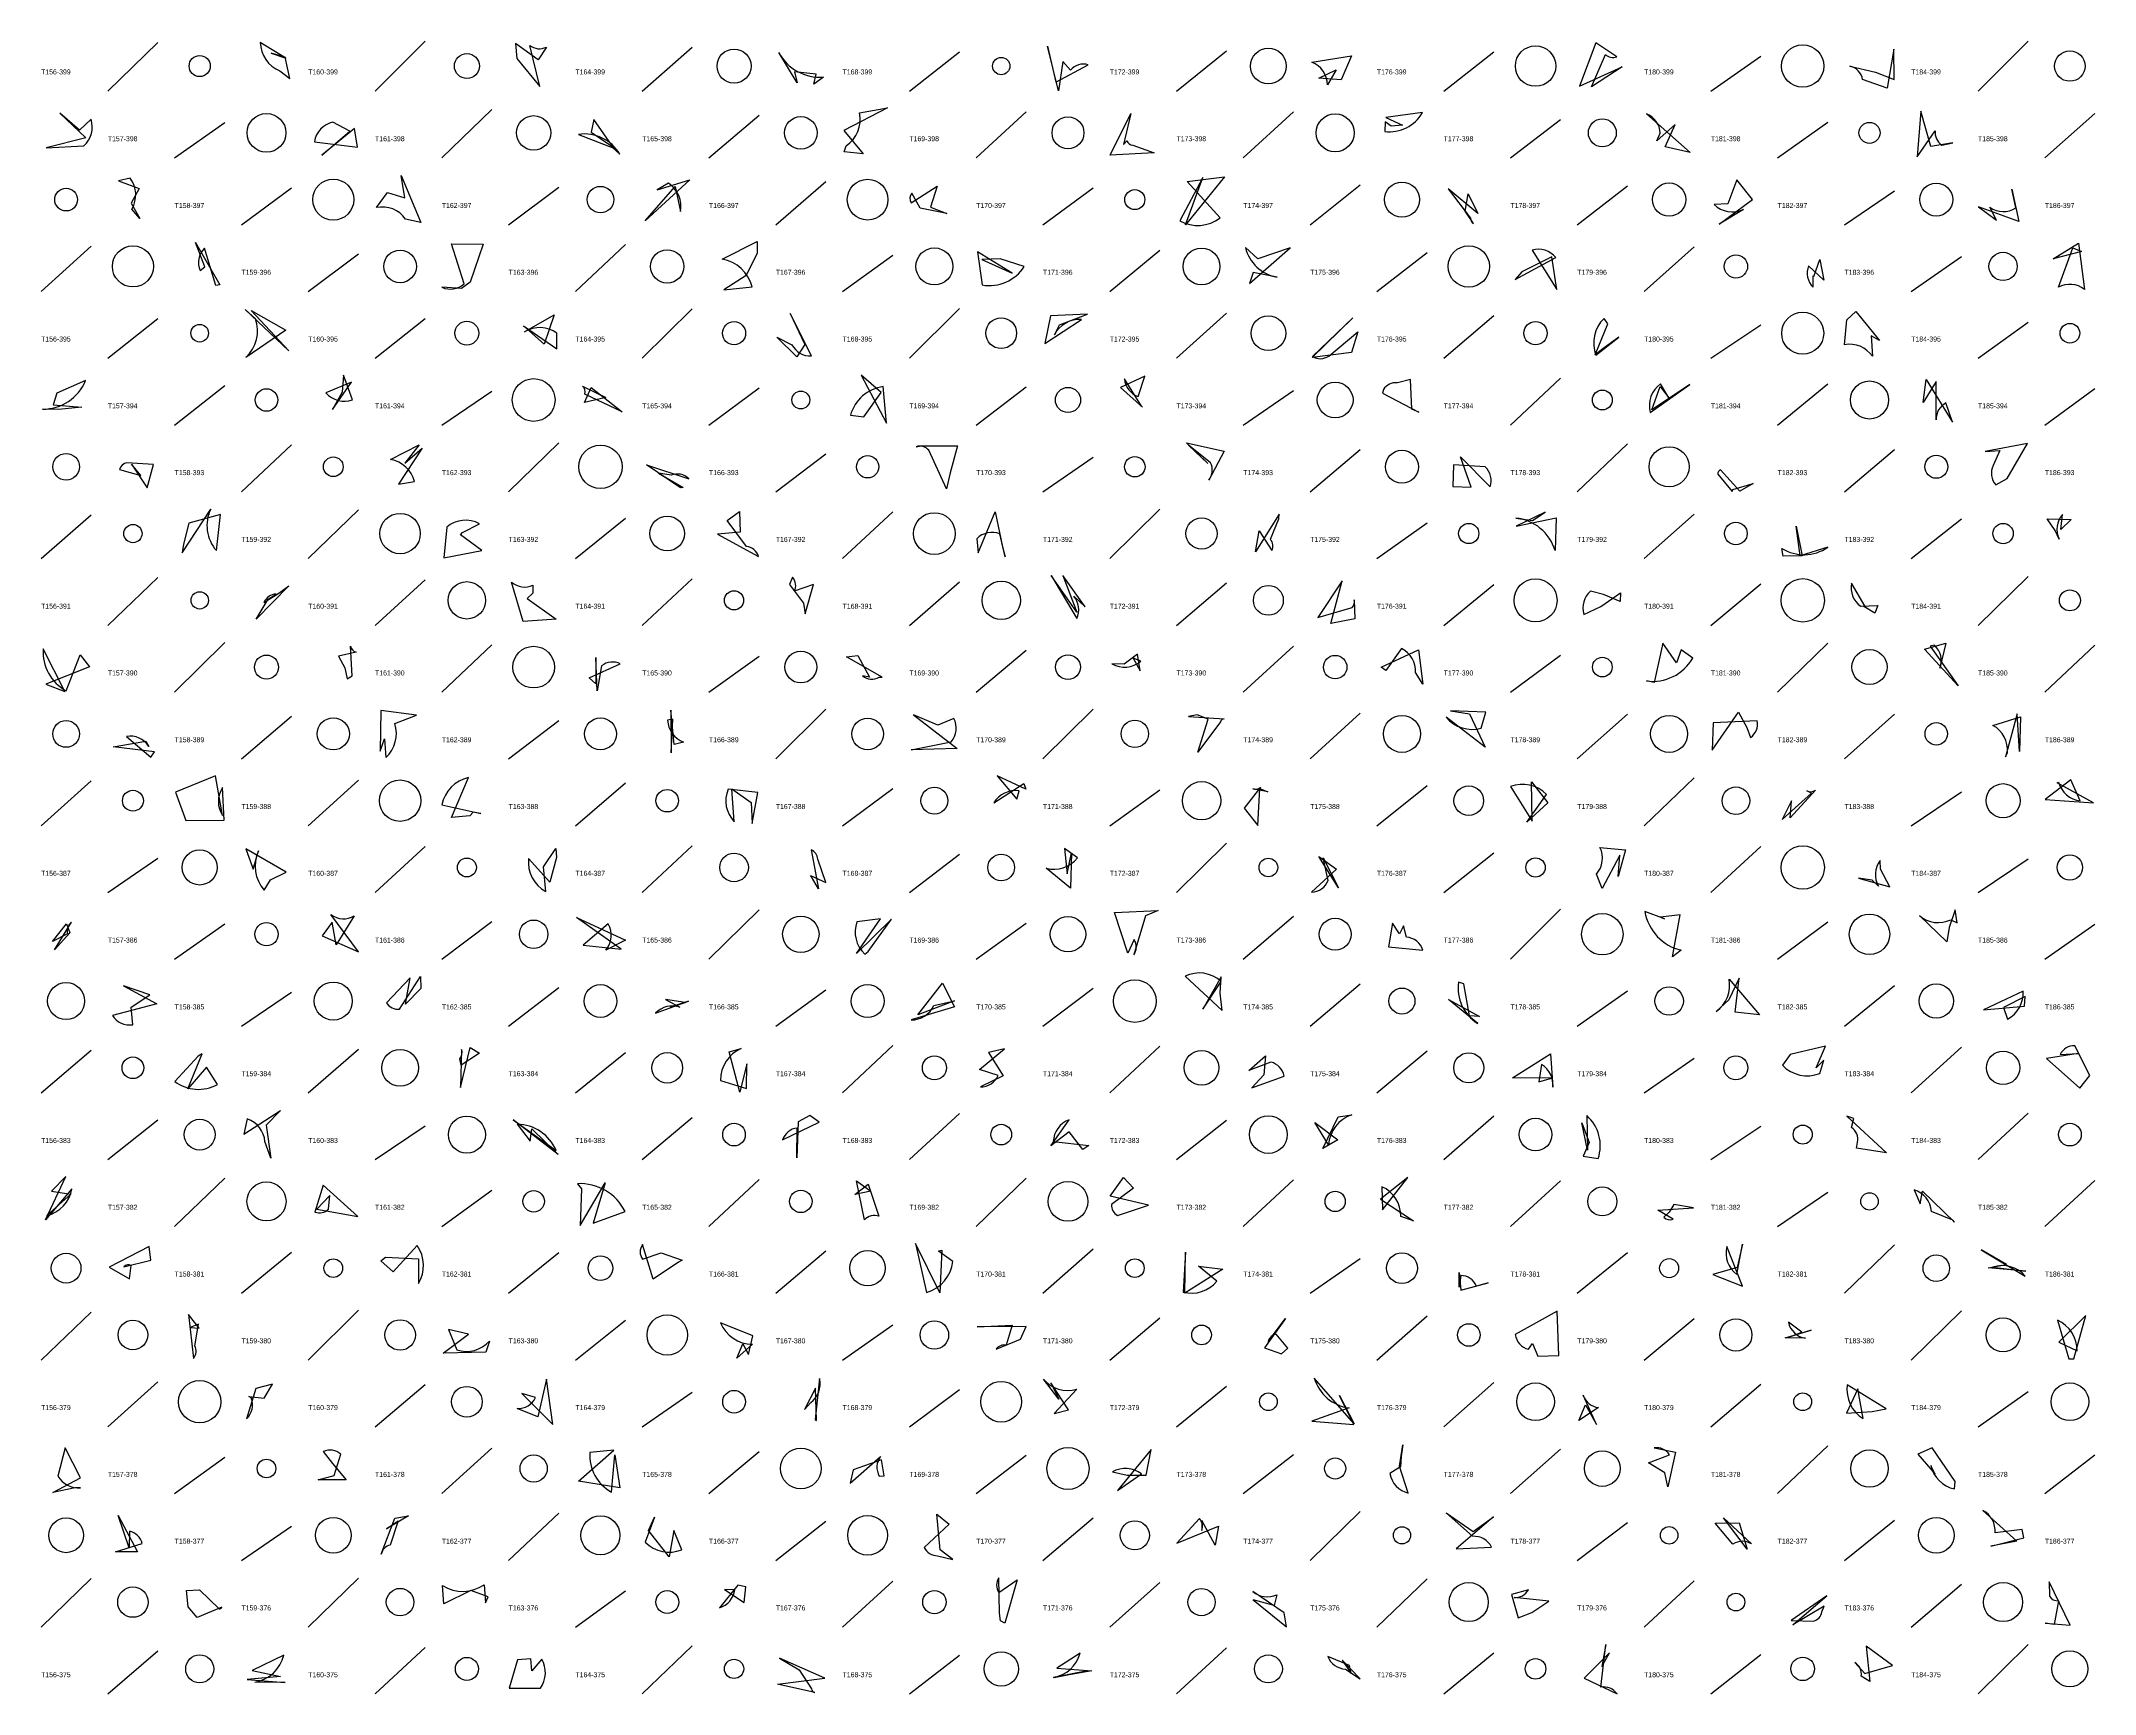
# Model space of a CAD drawing. Header units: millimetres. Extents: x -1 to 9990, y 0 to 15990.
# Drawn here: x 6240 to 7470, y 15000 to 15990 of the extents above; entities that cross this region are included whole.
import ezdxf

# ---------------------------------------------------------------- set-up
doc = ezdxf.new("R2010")
doc.units = ezdxf.units.MM
doc.layers.add('TEXT', color=3, linetype='Continuous')
doc.layers.add('WALL', color=1, linetype='Continuous')

msp = doc.modelspace()

# ---------------------------------------------------------------- linework, layer by layer
for points in [[(6377.8, 15982.8), (6386.6, 15979.7), (6371.3, 15989.2, 0.3), (6383, 15972.2), (6388.9, 15967.5), (6386.1, 15980.4)], [(6524.9, 15979.6), (6538.6, 15962.7), (6532.7, 15987.4, 0.3), (6542.6, 15986.4), (6537.6, 15978.8), (6524.2, 15988.6)], [(6691.2, 15971.5), (6692.8, 15965), (6681.8, 15983.2, 0.3), (6708.5, 15968.4), (6702.8, 15964.1), (6704.2, 15970.1)], [(6842.8, 15987), (6847.7, 15965.3), (6867.1, 15975.8, 0.3), (6856.4, 15972.5), (6851.9, 15977.7), (6849.3, 15960.1)], [(7005.2, 15967.8), (7015.5, 15972.7), (7010.4, 15963.7, 0.3), (7001, 15977.4), (7024.7, 15981.1), (7018.6, 15966.7)], [(7186.8, 15974.5), (7168.5, 15962.5), (7176.8, 15982, 0.3), (7183.6, 15980.6), (7171.1, 15988.9), (7161.4, 15963)], [(7349.6, 15985.1), (7345.6, 15961.7), (7330.9, 15967, 0.3), (7323.2, 15975), (7338.6, 15971.4), (7349.7, 15966.9)], [(6266.8, 15932.1), (6243, 15926), (6265.6, 15927.2, 0.3), (6269.9, 15943.2), (6263.1, 15936.7), (6251.3, 15946.8)], [(6408.1, 15921.6), (6424.9, 15936), (6414.7, 15941.5, 0.3), (6403.7, 15929.7), (6429.5, 15926.5), (6427.8, 15937.6)], [(6569.4, 15935.5), (6580, 15928.3), (6586.6, 15922.3, 0.3), (6561.9, 15934.1), (6583, 15925.8), (6571.1, 15943.1)], [(6732.4, 15922.4), (6721, 15923.7), (6722.2, 15927.2, 0.3), (6730.2, 15946.9), (6746.9, 15949.9), (6720.7, 15936.4)], [(6892.7, 15946.6), (6888.2, 15928), (6890.3, 15930.2, 0.3), (6893.8, 15927.6), (6906.7, 15923), (6880.2, 15921.6)], [(7048.6, 15939.1), (7044.9, 15941.7), (7044.7, 15935.8, 0.3), (7067.3, 15947.1), (7045.4, 15944.1), (7055.4, 15939.7)], [(7218.6, 15940.1), (7207.6, 15930.2), (7209.7, 15934.8, 0.3), (7201.4, 15946.4), (7227.6, 15923.2), (7212.7, 15926.6)], [(7365.7, 15948), (7363.6, 15920.6), (7374.4, 15936.3, 0.3), (7378.3, 15927.7), (7385, 15929), (7371.7, 15926.8)], [(6294, 15892.8), (6299.2, 15883.7), (6294.4, 15889.3, 0.3), (6293.4, 15907.8), (6286.4, 15906.3), (6298.8, 15901.7)], [(6455.6, 15909.5), (6467.4, 15881.3), (6458.3, 15883.4, 0.3), (6440.8, 15890.2), (6447.4, 15899.2), (6457.8, 15896.1)], [(6601.7, 15882.3), (6619.8, 15902.9), (6622.9, 15887.8, 0.3), (6615.8, 15904.9), (6609, 15900.8), (6628.6, 15906.9)], [(6925.4, 15880), (6935.8, 15908.3), (6922, 15882.3, 0.3), (6946.1, 15884.1), (6926.4, 15905.9), (6948.8, 15908.7)], [(7255.6, 15906.8), (7250.2, 15892.4), (7241.9, 15892.1, 0.3), (7259.5, 15889), (7245, 15880.3), (7264.9, 15895)], [(6782.4, 15886.6), (6766.4, 15889.8), (6761.4, 15898.9, 0.3), (6761.1, 15893), (6776.6, 15903), (6772.7, 15890.5)], [(7100.4, 15886.6), (7082.7, 15901.4), (7096.1, 15884, 0.3), (7097.8, 15880.8), (7092.8, 15888), (7094.7, 15898.4)], [(7400.2, 15890.6), (7411.1, 15882.8), (7407.1, 15890.4, 0.3), (7422.6, 15890), (7420.3, 15901.3), (7424.4, 15881.9)], [(6347, 15843.9), (6344.7, 15843.5), (6337.8, 15865.9, 0.3), (6335.2, 15852.5), (6338.1, 15854.7), (6332.4, 15869.4)], [(6496.9, 15845.6), (6491.8, 15841.7), (6480.1, 15842.5, 0.3), (6493.3, 15844.5), (6485.8, 15868.5), (6504.8, 15868.4)], [(6662.3, 15849.5), (6648.8, 15841), (6665.8, 15842.7, 0.3), (6647.9, 15859.3), (6668.8, 15870), (6668.9, 15862.9)], [(7445, 15859.5), (7460.1, 15869), (7463.8, 15841.2, 0.3), (7448.1, 15842.5), (7456.8, 15866.1), (7461.9, 15863.9)], [(6821.6, 15851), (6800.9, 15863.7), (6803.6, 15843.9, 0.3), (6828.8, 15854.9), (6814.3, 15859.6), (6803.3, 15859.1)], [(6988.1, 15866.2), (6968.7, 15859.5), (6961.3, 15866.3, 0.3), (6980.2, 15848.6), (6965.9, 15851.4), (6963.6, 15844.7)], [(7126.8, 15851.8), (7122.8, 15847.2), (7147.2, 15860.3, 0.3), (7132.9, 15864.8), (7147.7, 15841.1), (7144.7, 15860.8)], [(7305.2, 15859.2), (7307.7, 15846.7), (7298.5, 15855.4, 0.3), (7301.2, 15842.5), (7301.3, 15849.4), (7301.6, 15848.9)], [(6365.9, 15828.6), (6386.5, 15816.8), (6362.6, 15800.5, 0.3), (6368.4, 15823.7), (6362.2, 15829.3), (6388.4, 15804.5)], [(6528.9, 15819.4), (6548.9, 15805.6), (6548.9, 15815.1, 0.3), (6529.6, 15815.8), (6547.3, 15826), (6541.3, 15808.4)], [(6692.6, 15800.9), (6680.7, 15812.6), (6689.7, 15808.1, 0.3), (6701.3, 15801.4), (6688.7, 15826.9), (6697.3, 15808.3)], [(6844.6, 15825.5), (6841.1, 15808.8), (6863.1, 15823.3, 0.3), (6846.9, 15814), (6849.9, 15820), (6866.6, 15826.4)], [(7001.2, 15800.5), (7025.5, 15824.2), (7001.5, 15801.1, 0.3), (7011.2, 15801.3), (7028.6, 15815.8), (7024.8, 15803.5)], [(7170.8, 15802), (7178.3, 15820.6), (7176, 15823.8, 0.3), (7171.2, 15801.8), (7184.9, 15812.6), (7175.3, 15805.6)], [(7341, 15810.7), (7336, 15813.4), (7336.7, 15801.2, 0.3), (7320.1, 15808.1), (7321.4, 15823.1), (7326.8, 15828)], [(6264.5, 15770.7), (6250.5, 15769.3), (6240.9, 15769.5, 0.3), (6266.7, 15786.6), (6249.5, 15779.1), (6247.2, 15772.1)], [(6414.6, 15769.3), (6426, 15785.6), (6410.6, 15779.2, 0.3), (6426.5, 15775), (6421.1, 15789.8), (6420.3, 15779.6)], [(6569.5, 15782.4), (6588.1, 15768), (6565.7, 15778.5, 0.3), (6564.3, 15783.2), (6578.3, 15776.4), (6565.5, 15773.4)], [(6731.1, 15789.9), (6746.4, 15761.2), (6744.4, 15783, 0.3), (6724.7, 15765.9), (6732.7, 15765), (6743.2, 15779.5)], [(6899.6, 15770.7), (6899, 15771.3), (6888.8, 15787.6, 0.3), (6897.1, 15777.1), (6901, 15789.2), (6886.4, 15782.5)], [(7060.9, 15769.6), (7060.1, 15787.2), (7052.3, 15785.2, 0.3), (7043.9, 15781.2), (7043.4, 15779.1), (7065.2, 15767.7)], [(7209.7, 15783.1), (7214.8, 15776.2), (7209.8, 15784.7, 0.3), (7203.6, 15767.6), (7227.4, 15784.2), (7204.6, 15769.2)], [(7368.9, 15787.2), (7384.8, 15761.8), (7380.8, 15773.2, 0.3), (7375, 15763.1), (7374.9, 15786), (7367.2, 15773.4)], [(6468.3, 15746.1), (6454.1, 15724.5), (6463.6, 15726.1, 0.3), (6449.3, 15739.3), (6466.4, 15748.1), (6457.9, 15737.1)], [(6784.5, 15731.4), (6782.2, 15721.7), (6771.6, 15744.9, 0.3), (6764, 15747), (6767, 15747.6), (6788.9, 15747.5)], [(6925.9, 15749.3), (6948.5, 15744.3), (6939.4, 15727, 0.3), (6940.3, 15737.4), (6927.2, 15748), (6938.7, 15736.9)], [(7404.2, 15744.2), (7413.1, 15744.7), (7409, 15735.7, 0.3), (7410.6, 15724.2), (7417.5, 15728), (7429.7, 15749)], [(6303.5, 15722.3), (6307.4, 15736.4), (6291.4, 15737.4, 0.3), (6287, 15733.4), (6299.8, 15729.7), (6294.2, 15736.5)], [(6623, 15722.4), (6602.5, 15736.2), (6627.9, 15727.8, 0.3), (6617.4, 15730), (6609.7, 15731.2), (6624.5, 15722.6)], [(7096.4, 15722.8), (7090, 15741), (7107.8, 15723, 0.3), (7104.8, 15735), (7085.9, 15736.2), (7085.5, 15723.1)], [(7265.4, 15725), (7257.3, 15720.4), (7245.8, 15733.2, 0.3), (7244.1, 15730.5), (7252.8, 15720.2), (7253.2, 15721.3)], [(6325.3, 15688.7), (6324.5, 15683.4), (6341.6, 15709.7, 0.3), (6345, 15684.8), (6347.5, 15706.4), (6328.5, 15701.2)], [(6658.6, 15695.9), (6645.1, 15694.6), (6669.6, 15681.3, 0.3), (6662.5, 15687.3), (6650.8, 15702.8), (6658.3, 15708.2)], [(6815.7, 15687), (6817.3, 15681.1), (6814.2, 15694.8, 0.3), (6800.4, 15691.9), (6801.3, 15683.5), (6811.4, 15708.1)], [(7123.4, 15699.5), (7147.4, 15704.5), (7146.7, 15684.9, 0.3), (7123.2, 15704.3), (7133.2, 15702.8), (7140.7, 15707.8)], [(6491.2, 15694.3), (6492.3, 15695.7), (6502.6, 15700.9, 0.3), (6482.9, 15698.9), (6481.3, 15680.5), (6504, 15684.9)], [(6967.3, 15684), (6969.4, 15696.7), (6977.1, 15684.8, 0.3), (6976.2, 15691.6), (6981.3, 15703.9), (6981.5, 15706.7)], [(7294.6, 15681.6), (7283.2, 15681.5), (7282.5, 15686.1, 0.3), (7310, 15686.8), (7293.4, 15681.6), (7291.1, 15699.4)], [(7455.7, 15703.4), (7449.6, 15697.5), (7450.6, 15706.4, 0.3), (7448.5, 15691.7), (7446.1, 15696.9), (7441.4, 15703.9)], [(6368.9, 15643.7), (6375.9, 15655.8), (6380.8, 15658.7, 0.3), (6373.5, 15653.8), (6382.3, 15659.3), (6388.4, 15663.6)], [(6548.5, 15643.8), (6528.8, 15642.3), (6521.8, 15665.9, 0.3), (6534.6, 15664.1), (6534.5, 15659.2), (6531.2, 15656.1)], [(6697.5, 15646.9), (6702.5, 15664.5), (6691.1, 15660.4, 0.3), (6690.1, 15668.8), (6688.2, 15664.5), (6696.6, 15653.3)], [(6860.2, 15647.9), (6845, 15669.9), (6860.2, 15644.1, 0.3), (6858.4, 15657.6), (6865.3, 15651.1), (6852, 15669.8)], [(7019.2, 15666.6), (7004.6, 15644.7), (7025.2, 15650.7, 0.3), (7026.3, 15655.4), (7026.8, 15643.9), (7012.5, 15641.1)], [(7185.6, 15654.3), (7175.7, 15658.5), (7167.9, 15660.4, 0.3), (7164, 15646.6), (7174.2, 15651.3), (7185.9, 15659.4)], [(7331.6, 15651.4), (7332.5, 15651.4), (7324.3, 15665.3, 0.3), (7329.6, 15651.6), (7339.9, 15651.9), (7338.1, 15647.3)], [(6242.9, 15604.7), (6254.3, 15600.5), (6241.3, 15625.9, 0.3), (6255, 15600.9), (6263.4, 15622.3), (6268.9, 15615.2)], [(6423.4, 15608), (6426.3, 15609.8), (6425.4, 15627.6, 0.3), (6428.6, 15623.9), (6418.1, 15621.6), (6421.9, 15614.6)], [(6729.2, 15622), (6736.2, 15609), (6732, 15609.8, 0.3), (6741.9, 15608.9), (6743.7, 15608.9), (6722.3, 15621.2)], [(6896.6, 15622.8), (6888.6, 15616.8), (6881.2, 15616.9, 0.3), (6898.7, 15618.5), (6894, 15620.4), (6898.2, 15612.7)], [(7065, 15625.4), (7067.6, 15604.7), (7063.1, 15611.7, 0.3), (7054.7, 15626.1), (7045.4, 15612.9), (7042.5, 15614.9)], [(7211.2, 15629.4), (7206.1, 15605.7), (7201.4, 15606.7, 0.3), (7229.2, 15620.3), (7222.2, 15625.4), (7219.5, 15617.6)], [(7368, 15625.8), (7380.8, 15629.4), (7377.2, 15614.3, 0.3), (7373.9, 15628.2), (7371.3, 15627.6), (7388.1, 15603.7)], [(6572.2, 15604.9), (6568.3, 15608.5), (6586.9, 15616.9, 0.3), (6575.7, 15615.8), (6573, 15600.9), (6572.2, 15620.7)], [(6443.1, 15564.6), (6445.6, 15572), (6446.4, 15560.9, 0.3), (6451.8, 15581.2), (6464.8, 15586.3), (6443.5, 15589.1)], [(6617.3, 15563.6), (6618.3, 15583.9), (6615.2, 15583.2, 0.3), (6624.7, 15570.1), (6619.2, 15568.6), (6617.1, 15589.3)], [(6788.7, 15566.3), (6761.1, 15565.5), (6785.1, 15570.2, 0.3), (6786.7, 15584.3), (6777.1, 15580.3), (6762.4, 15586.4)], [(6932.3, 15586.4), (6927.2, 15585.4), (6948.5, 15584.1, 0.3), (6946.3, 15582.2), (6932.8, 15564), (6939, 15583.9)], [(7095.4, 15587), (7104.9, 15567.1), (7081.5, 15585, 0.3), (7102.5, 15578.5), (7105.2, 15588), (7084, 15588.8)], [(7256.5, 15588.1), (7261.5, 15578.9), (7263.7, 15572.8, 0.3), (7267.8, 15582.8), (7241.4, 15581.7), (7240.8, 15565.3)], [(7423.5, 15587), (7416.5, 15561.2), (7417.6, 15563.7, 0.3), (7408.9, 15580.1), (7425.4, 15585.3), (7424.8, 15564.5)], [(6283.1, 15567.2), (6302.7, 15570.7), (6304.5, 15567.5, 0.3), (6291.1, 15573.5), (6305.8, 15561.1), (6307.9, 15564.2)], [(6326.7, 15523.2), (6349.6, 15523.4), (6348.7, 15542.9, 0.3), (6348.7, 15526.1), (6344.4, 15549.8), (6320.5, 15540.1)], [(6496.8, 15526), (6485.8, 15524.9), (6496, 15548.8, 0.3), (6480.1, 15532.5), (6503.4, 15527.3), (6498.7, 15528.2)], [(6812.5, 15549.9), (6824.4, 15536), (6825.7, 15540.9, 0.3), (6810.5, 15533.7), (6828.6, 15545.3), (6829.7, 15541.9)], [(7469.2, 15533.8), (7447.4, 15545.6), (7448.2, 15546, 0.3), (7461.2, 15534.9), (7455.6, 15547.5), (7440.3, 15535.8)], [(6665.9, 15521.3), (6669.2, 15539.9), (6651.5, 15541.9, 0.3), (6655.1, 15522.4), (6653.6, 15542.1), (6665.2, 15533.9)], [(6969.8, 15542.3), (6974.7, 15540.4), (6965.7, 15542.2, 0.3), (6970.2, 15543.1), (6960.6, 15530.6), (6968.6, 15520.1)], [(7142.4, 15533.7), (7129.7, 15522.1), (7141.6, 15538.7, 0.3), (7120, 15543.5), (7132.9, 15522.7), (7132.6, 15546.3)], [(7282.7, 15523.8), (7300.3, 15539.6), (7297.4, 15540.9, 0.3), (7302.6, 15541.3), (7287.4, 15524.8), (7288.2, 15535)], [(6362.7, 15506.1), (6367, 15493.9), (6370.2, 15504.9, 0.3), (6373.6, 15481.5), (6377.4, 15487.7), (6386.8, 15492.2)], [(6548.6, 15500.9), (6544.6, 15486.2), (6531.9, 15500.3, 0.3), (6542.3, 15480.6), (6540.9, 15495.4), (6548.2, 15506.3)], [(6700.7, 15490.2), (6709.9, 15486.1), (6705.1, 15499.9, 0.3), (6701.2, 15505.6), (6705.5, 15482.3), (6701.3, 15489.4)], [(6857, 15503.8), (6856.5, 15482.7), (6841.9, 15494.5, 0.3), (6860.6, 15500.8), (6853, 15506.4), (6854.5, 15491.2)], [(7005.3, 15501.6), (7015.7, 15493.9), (7000.9, 15480.2, 0.3), (7010.8, 15487.2), (7007.8, 15500.7), (7017, 15482.8)], [(7185.4, 15502.3), (7174.9, 15482.5), (7171.5, 15491, 0.3), (7173.6, 15507), (7188.9, 15505.5), (7184.4, 15489.5)], [(7347.2, 15483.5), (7341.5, 15493.9), (7341.4, 15499.1, 0.3), (7340.3, 15483.9), (7336.6, 15487.4), (7328.5, 15488.6)], [(6257.2, 15455.8), (6248, 15445.7), (6258.2, 15462.2, 0.3), (6255.8, 15455.3), (6246.9, 15450.7), (6255.2, 15461.3)], [(6408.4, 15454), (6430, 15444.4), (6413.6, 15466.8, 0.3), (6427.6, 15466), (6416.8, 15448.7), (6414.3, 15462.2)], [(6560.7, 15465.1), (6589.9, 15451.5), (6578.3, 15445.5, 0.3), (6579.7, 15461.3), (6564.6, 15448.4), (6587.4, 15446)], [(6728.3, 15443.5), (6742.8, 15464.3), (6728.6, 15462.5, 0.3), (6733.3, 15443.1), (6735.3, 15444.6), (6749.3, 15464.1)], [(6909, 15469.3), (6901.4, 15466), (6894.4, 15442.6, 0.3), (6894.6, 15451.8), (6890.8, 15443.7), (6882.9, 15468)], [(7049.4, 15461.6), (7047, 15447.5), (7067.6, 15445.4, 0.3), (7057.7, 15453.3), (7055.9, 15460), (7053.6, 15455.3)], [(7209.8, 15465.3), (7212.2, 15464.3), (7200.5, 15468.6, 0.3), (7222.3, 15445.4), (7217, 15441.4), (7221.7, 15466.6)], [(7382.7, 15459.1), (7381.4, 15450.5), (7364.9, 15466.2, 0.3), (7383.7, 15463.7), (7387.6, 15461.8), (7386.4, 15469.6)], [(6458.2, 15413.2), (6461, 15428.9), (6446.8, 15414, 0.3), (6454.7, 15410.2), (6467.3, 15429.8), (6467.5, 15422.6)], [(6779.9, 15425.7), (6787, 15411.5), (6761, 15403.7, 0.3), (6774.7, 15412.4), (6787.1, 15415.1), (6765.1, 15406.7)], [(6946.8, 15429.5), (6935.8, 15410.2), (6946.8, 15426.8, 0.3), (6925.1, 15429.9), (6947.4, 15409.3), (6946.2, 15419.8)], [(7095.5, 15406.1), (7092, 15425.3), (7088.9, 15426.3, 0.3), (7100.4, 15401.6), (7082.8, 15416), (7101.5, 15405.8)], [(7257, 15428.8), (7250.8, 15415.8), (7243.1, 15408.8, 0.3), (7250.9, 15428.2), (7269.2, 15406.8), (7254.6, 15408.3)], [(6289.4, 15424.2), (6309.3, 15413.3), (6282.7, 15406.4, 0.3), (6294.9, 15400.8), (6293.9, 15411.4), (6305.2, 15418.7)], [(6625.7, 15414.1), (6613.9, 15415.9), (6622.5, 15411.3, 0.3), (6608, 15407.7), (6627.7, 15414.9), (6616.9, 15411.4)], [(7428.3, 15417.7), (7415.3, 15411.2), (7417.7, 15404.2, 0.3), (7427, 15421), (7403.2, 15409.8), (7427.8, 15412)], [(7308.6, 15388), (7287.5, 15383), (7282.8, 15376.5, 0.3), (7305.2, 15371.6), (7307.7, 15379.5), (7303, 15375)], [(7460.9, 15362.8), (7467, 15370.5), (7457.9, 15388.2, 0.3), (7449.2, 15383), (7460, 15383.6), (7441, 15380.5)], [(6336.4, 15383.4), (6334.1, 15381.9), (6320.1, 15366.9, 0.3), (6345.6, 15365.1), (6339, 15375.3), (6327.8, 15362.5)], [(6502.5, 15383.7), (6491.6, 15376.6), (6490.7, 15380.3, 0.3), (6491.7, 15386), (6491.1, 15363.2), (6497, 15387.1)], [(6658.5, 15360.5), (6652, 15384.5), (6659.3, 15386.6, 0.3), (6646.9, 15367.5), (6662.5, 15362.7), (6662.6, 15377.4)], [(6807.4, 15384.2), (6816.2, 15370.2), (6802.6, 15363.6, 0.3), (6813.2, 15370.4), (6802, 15374), (6816.9, 15386.3)], [(6972.3, 15370.9), (6965, 15363.1), (6984.4, 15370, 0.3), (6976.5, 15378.4), (6963.3, 15373.4), (6973.2, 15382.1)], [(7121.2, 15369), (7144, 15383.4), (7145.3, 15363.4, 0.3), (7138.6, 15376.9), (7137, 15366.7), (7144.5, 15368.9)], [(6374.9, 15340.6), (6377.6, 15320.8), (6374.1, 15330.8, 0.3), (6363.5, 15344.4), (6361.4, 15335.3), (6383.4, 15349.4)], [(6549.7, 15323), (6522.7, 15343.9), (6548.4, 15325.5, 0.3), (6525.1, 15341.2), (6533, 15331), (6534, 15338.4)], [(6693.4, 15342.6), (6692.6, 15321.1), (6692.8, 15338.9, 0.3), (6684.1, 15331.8), (6705.9, 15342.4), (6700.4, 15346.5)], [(6855.6, 15336.6), (6844.8, 15328.3), (6855.6, 15343.9, 0.3), (6846.2, 15330.8), (6867.5, 15328.5), (6863.9, 15326)], [(7007.6, 15326.6), (7016.8, 15345.7), (7024.9, 15346.9, 0.3), (7011, 15328.8), (7002.8, 15342.3), (7016.6, 15331.8)], [(7167.1, 15330.3), (7163.5, 15322), (7172.5, 15320.6, 0.3), (7165.7, 15346.4), (7166.2, 15325.7), (7162.8, 15342)], [(7345.1, 15324), (7327.2, 15326.8), (7327.9, 15330.4, 0.3), (7324.2, 15339.3), (7325.6, 15344.7), (7321.5, 15346)], [(6246.2, 15301.1), (6257.9, 15299.3), (6243.5, 15286.5, 0.3), (6258.5, 15302.5), (6242.7, 15283.9), (6254.8, 15309.9)], [(6429.7, 15286), (6408.9, 15304.8), (6404, 15288.6, 0.3), (6412.2, 15290.4), (6412.9, 15298.6), (6405.2, 15290.4)], [(6577.8, 15306.2), (6570.7, 15281.9), (6589.7, 15288.9, 0.3), (6561.3, 15305.6), (6563.7, 15302.5), (6562.8, 15280.6)], [(6727.4, 15299.1), (6735.3, 15305.3), (6741.8, 15286.1, 0.3), (6733.1, 15283.9), (6728.4, 15307.4), (6737, 15301.1)], [(6888.2, 15309.3), (6894.2, 15303), (6881.1, 15293.2, 0.3), (6884.7, 15286.6), (6903.2, 15292.8), (6880.2, 15298.1)], [(7042.2, 15296.4), (7062, 15283.3), (7054.3, 15285.9, 0.3), (7043, 15303.8), (7043.3, 15289.9), (7058.6, 15309.3)], [(7385.9, 15282.5), (7385, 15283.7), (7372.1, 15289, 0.3), (7361.7, 15302), (7365.4, 15293.6), (7366.8, 15301.1)], [(7217.8, 15293.2), (7215, 15288.6), (7211.9, 15285.5, 0.3), (7217.4, 15284.4), (7208.3, 15289.8), (7229.5, 15291.2)], [(6280.7, 15255.7), (6292.9, 15248.7), (6294, 15256.7, 0.3), (6289.6, 15255.8), (6305.8, 15259.8), (6304.8, 15267.9)], [(6446.2, 15261.6), (6466.1, 15260.5), (6466, 15245.8, 0.3), (6465.2, 15268.5), (6450.8, 15252.8), (6443.4, 15259.5)], [(6621.7, 15258.7), (6606.5, 15248.4), (6600.1, 15269.1, 0.3), (6600.1, 15260.4), (6611.3, 15264.2), (6623.9, 15259.8)], [(6778.3, 15240.2), (6763.6, 15269.7), (6770.3, 15240.4, 0.3), (6786.1, 15259.1), (6777.5, 15265.2), (6779.5, 15265.7)], [(6924.9, 15240.1), (6925.3, 15264.5), (6924, 15240.7, 0.3), (6944.1, 15247.2), (6933.2, 15256.3), (6947.8, 15254.4)], [(7241.2, 15251.3), (7259, 15244.3), (7249.6, 15267.9, 0.3), (7255.5, 15251.2), (7258.9, 15269.4), (7255.8, 15255.5)], [(7417, 15257.3), (7401.9, 15266), (7428.3, 15250.3, 0.3), (7408.8, 15255.6), (7428.6, 15253.2), (7406.1, 15255.2)], [(7090.3, 15241.9), (7106.6, 15246.3), (7099.6, 15244.3, 0.3), (7090.2, 15250.6), (7089.2, 15243.7), (7089.2, 15252.4)], [(7148.9, 15202.8), (7148, 15229.2), (7122.8, 15215.3, 0.3), (7130.7, 15206.4), (7133.1, 15209.9), (7136.3, 15202.4)], [(6334.6, 15219.1), (6328.2, 15227.3), (6331.3, 15201, 0.3), (6332.1, 15208.5), (6334.3, 15221.4), (6329.3, 15219.5)], [(6495.9, 15215.5), (6483.9, 15218.3), (6488.9, 15206.1, 0.3), (6508.5, 15211.3), (6506.3, 15204.6), (6480.8, 15204.1)], [(6663.6, 15203.3), (6666.2, 15214.4), (6646.9, 15222.3, 0.3), (6666, 15209.4), (6656.6, 15201.1), (6660.3, 15209.7)], [(6800.6, 15219.9), (6821.5, 15220.9), (6817.9, 15208.9, 0.3), (6811.9, 15206.4), (6826.6, 15212.4), (6830, 15220.1)], [(6982.8, 15203.6), (6986.6, 15207.1), (6979.7, 15215.5, 0.3), (6974.8, 15211), (6985.3, 15224.9), (6972.6, 15207.3)], [(7286.7, 15213.7), (7294.4, 15216.7), (7286.4, 15222.6, 0.3), (7296.6, 15213), (7284.5, 15213.2), (7300, 15217.8)], [(7464.6, 15226.6), (7448.3, 15210.6), (7459.4, 15205.4, 0.3), (7447.5, 15223.8), (7454.4, 15200.8), (7457.4, 15200.7)], [(6378.6, 15185.5), (6368.6, 15182.9), (6363, 15164.7, 0.3), (6365.9, 15177.3), (6364.4, 15178.1), (6373.7, 15177.1)], [(6542.7, 15188.6), (6537.5, 15166), (6525.2, 15170.9, 0.3), (6536.1, 15177.5), (6527.9, 15179.9), (6546.5, 15161.3)], [(6703.8, 15183.1), (6697.1, 15170.3), (6700.9, 15174.5, 0.3), (6706.2, 15188.9), (6703.6, 15164.4), (6704.4, 15163.8)], [(6844.8, 15186.4), (6849.5, 15176.6), (6840.3, 15188.5, 0.3), (6860.2, 15182.5), (6846.7, 15167.9), (6855.3, 15170.2)], [(7017.6, 15178.7), (7026.4, 15161.7), (7002.5, 15189.2, 0.3), (7023.4, 15171.3), (7001, 15163.3), (7026.2, 15161.3)], [(7165, 15173.2), (7171.6, 15161.4), (7163.6, 15178.9, 0.3), (7172.7, 15171.5), (7170.3, 15169.9), (7161, 15163.7)], [(7336.5, 15169.2), (7345, 15170.7), (7321.7, 15185.1, 0.3), (7331.3, 15164.9), (7328, 15182.7), (7321.3, 15168.1)], [(6263.7, 15129.4), (6254.5, 15147.4), (6250.1, 15130.5, 0.3), (6263.7, 15123.5), (6260.4, 15123.4), (6247, 15120.7)], [(6406, 15128.3), (6415.5, 15130.9), (6419.5, 15143.6, 0.3), (6409, 15145.2), (6414.5, 15138), (6422.8, 15128.3)], [(6561.9, 15127.4), (6583, 15146), (6568.7, 15144.6, 0.3), (6581.7, 15120.9), (6583.7, 15143.3), (6586.7, 15123.4)], [(6726.4, 15134.2), (6724.6, 15126.3), (6742.7, 15142.2, 0.3), (6742, 15130.5), (6745, 15130.6), (6743.4, 15140.3)], [(6904.9, 15146.4), (6884.6, 15121.8), (6899.1, 15131.8, 0.3), (6881.6, 15133), (6890.4, 15131), (6901.9, 15131.1)], [(7054.6, 15142.2), (7054.2, 15136.1), (7047.8, 15132, 0.3), (7058.8, 15120.3), (7053.5, 15136.5), (7055.5, 15149.1)], [(7212.4, 15132.4), (7202.6, 15138.5), (7215.3, 15143.3, 0.3), (7206.1, 15147.3), (7218.8, 15144.9), (7214.3, 15124)], [(7363.9, 15143.6), (7374.4, 15131.6), (7371.8, 15136.9, 0.3), (7385.9, 15122.8), (7386.4, 15127.3), (7372.5, 15147.3)], [(6297.7, 15085.1), (6284.5, 15085.2), (6300.5, 15090.1, 0.3), (6292.9, 15097.4), (6292.7, 15087.5), (6286.2, 15106.9)], [(6446.9, 15098.8), (6453.8, 15103.6), (6449.1, 15089.1, 0.3), (6443.7, 15083.7), (6451.9, 15105.3), (6460, 15106.6)], [(6603.7, 15097.8), (6607.3, 15105.9), (6601.8, 15090.8, 0.3), (6623.7, 15086.4), (6619, 15097.8), (6616.2, 15082.1)], [(6776.5, 15107.6), (6783.8, 15101.6), (6768.9, 15087.8, 0.3), (6776.9, 15082.8), (6786, 15080.6), (6778.4, 15086.4)], [(6943.2, 15089.2), (6935.1, 15103.9), (6935.1, 15097.9, 0.3), (6933.7, 15105), (6920.2, 15090.3), (6945.1, 15100.4)], [(7109.8, 15106), (7087.4, 15087), (7108.7, 15087.9, 0.3), (7097.3, 15094.4), (7081.4, 15108.4), (7097.7, 15097.3)], [(7261.8, 15086.7), (7247.5, 15105.4), (7264.3, 15089.8, 0.3), (7253.2, 15089.7), (7242.6, 15102.3), (7257, 15102.5)], [(7427.4, 15093.5), (7426.5, 15098.4), (7410.2, 15096.4, 0.3), (7402.9, 15109.9), (7423.2, 15091.4), (7407.7, 15088.6)], [(6814.5, 15043.7), (6814, 15048.3), (6813.5, 15069.6, 0.3), (6813.6, 15060.8), (6824.6, 15068.4), (6817.2, 15042.4)], [(6327.1, 15062), (6334.8, 15062.4), (6346.6, 15050.9, 0.3), (6348.3, 15052), (6333.5, 15045.7), (6328.1, 15052.2)], [(6497.4, 15061.9), (6481.2, 15053.9), (6480.5, 15064.9, 0.3), (6505.3, 15065.4), (6506.2, 15054.6), (6507.8, 15058.1)], [(6662, 15064.1), (6657.2, 15065.1), (6646.3, 15051.6, 0.3), (6655.4, 15062.4), (6649.3, 15062.5), (6661, 15054.8)], [(6985.8, 15040.2), (6984.5, 15048.5), (6965.7, 15061.4, 0.3), (6980, 15059.4), (6978.5, 15052.9), (6965.9, 15056.3)], [(7132.7, 15048.8), (7142.9, 15055.6), (7122.1, 15057.8, 0.3), (7130.8, 15062.4), (7120.6, 15059.5), (7124.5, 15045.5)], [(7309.5, 15058.8), (7288, 15043.9), (7301.4, 15043.6, 0.3), (7306.5, 15049.1), (7307.9, 15052.5), (7289.1, 15041.4)], [(7455.2, 15041.1), (7442.5, 15067.2), (7442.8, 15058.6, 0.3), (7448.1, 15055.8), (7445.5, 15041.5), (7440.3, 15042.3)], [(6363.5, 15008.6), (6386.2, 15006.9), (6368.1, 15007, 0.3), (6385.4, 15023.2), (6366.4, 15014), (6383.4, 15010.5)], [(6525.3, 15020.4), (6520.4, 15003.5), (6539, 15003.4, 0.3), (6539.8, 15020.9), (6533.9, 15013.8), (6533.3, 15021.1)], [(6682.2, 15021.5), (6694.1, 15014.4), (6701.4, 15003.1, 0.3), (6703.3, 15000.8), (6681.1, 15005.9), (6709.4, 15009.5)], [(6846.7, 15009.9), (6866.7, 15013.8), (6846.3, 15009.9, 0.3), (6862.2, 15024.5), (6848.4, 15015.5), (6869.2, 15013.9)], [(7024.6, 15012.3), (7023.6, 15017.1), (7010.6, 15022.5, 0.3), (7021.1, 15014.9), (7029.9, 15009), (7019.1, 15020.2)], [(7179.3, 15024.6), (7164.1, 15009.5), (7183.8, 15000, 0.3), (7174.2, 15004), (7177.1, 15029.6), (7174.7, 15016.4)], [(7333.1, 15028.6), (7335.2, 15007.5), (7330.1, 15010.7, 0.3), (7326.2, 15018.8), (7332.3, 15012.3), (7348.8, 15017)]]:
    msp.add_lwpolyline(points, format="xyb", close=True)
for centre, radius in [((6335, 15975), 6.33), ((6495, 15975), 7.47), ((6655, 15975), 10.2), ((6815, 15975), 5.18), ((6975, 15975), 10.7), ((7135, 15975), 12.1), ((7295, 15975), 12.7), ((7455, 15975), 9.11), ((6375, 15935), 11.6), ((6535, 15935), 10.3), ((6695, 15935), 9.76), ((6855, 15935), 9.54), ((7015, 15935), 11.4), ((7175, 15935), 8.36), ((7335, 15935), 6.3), ((6415, 15895), 12.3), ((6735, 15895), 12.2), ((7055, 15895), 10.5), ((7215, 15895), 9.98), ((7375, 15895), 9.87), ((6255, 15895), 6.8), ((6575, 15895), 7.95), ((6895, 15895), 5.99), ((6295, 15855), 12.3), ((7095, 15855), 12.4), ((6455, 15855), 9.79), ((6615, 15855), 10), ((6775, 15855), 11.1), ((6935, 15855), 11), ((7255, 15855), 6.98), ((7415, 15855), 8.47), ((6335, 15815), 5.27), ((6495, 15815), 7.16), ((6655, 15815), 6.95), ((6815, 15815), 9.22), ((6975, 15815), 10.4), ((7135, 15815), 7), ((7295, 15815), 12.6), ((7455, 15815), 5.89), ((6375, 15775), 6.73), ((6535, 15775), 12.8), ((6855, 15775), 7.54), ((7015, 15775), 10.7), ((7175, 15775), 5.96), ((7335, 15775), 11.4), ((6695, 15775), 5.34), ((6575, 15735), 13), ((7055, 15735), 9.87), ((7215, 15735), 12), ((6255, 15735), 8), ((6415, 15735), 5.89), ((6735, 15735), 6.68), ((6895, 15735), 6.12), ((7375, 15735), 6.89), ((6455, 15695), 12.1), ((6775, 15695), 12.5), ((6295, 15695), 5.46), ((6615, 15695), 10.4), ((6935, 15695), 9.36), ((7095, 15695), 6.05), ((7255, 15695), 6.77), ((7415, 15695), 6.1), ((6335, 15655), 5.19), ((6495, 15655), 11.2), ((6655, 15655), 5.74), ((6815, 15655), 11.5), ((6975, 15655), 8.95), ((7135, 15655), 12.9), ((7295, 15655), 13), ((7455, 15655), 6.28), ((6375, 15615), 7.22), ((6535, 15615), 12.5), ((6695, 15615), 9.49), ((6855, 15615), 7.4), ((7015, 15615), 7.03), ((7335, 15615), 10.5), ((7175, 15615), 5.88), ((6415, 15575), 9.61), ((6575, 15575), 9.54), ((6735, 15575), 9.47), ((7055, 15575), 11.1), ((7215, 15575), 11.1), ((6255, 15575), 8.02), ((6895, 15575), 8.18), ((7375, 15575), 6.74), ((6455, 15535), 12.4), ((6295, 15535), 6.24), ((6615, 15535), 6.74), ((6775, 15535), 8.05), ((6935, 15535), 11.5), ((7095, 15535), 8.85), ((7255, 15535), 8.25), ((7415, 15535), 10.2), ((6335, 15495), 10.5), ((6495, 15495), 5.67), ((6655, 15495), 8.57), ((6815, 15495), 8), ((6975, 15495), 5.57), ((7135, 15495), 5.79), ((7295, 15495), 13), ((7455, 15495), 7.61), ((6375, 15455), 6.97), ((6535, 15455), 8.52), ((6695, 15455), 10.9), ((6855, 15455), 10.6), ((7015, 15455), 9.55), ((7175, 15455), 12.4), ((7335, 15455), 12.1), ((6255, 15415), 11.1), ((6415, 15415), 11.4), ((6575, 15415), 9.82), ((6735, 15415), 9.92), ((6895, 15415), 12.8), ((7375, 15415), 10.3), ((7055, 15415), 7.8), ((7215, 15415), 8.53), ((6295, 15375), 6.49), ((6455, 15375), 11), ((6615, 15375), 9.17), ((6775, 15375), 7.23), ((6935, 15375), 10.4), ((7095, 15375), 9), ((7255, 15375), 7.17), ((7415, 15375), 10), ((6335, 15335), 9.27), ((6495, 15335), 11.1), ((6655, 15335), 6.76), ((6815, 15335), 6.19), ((6975, 15335), 11.3), ((7135, 15335), 9.77), ((7295, 15335), 5.69), ((7455, 15335), 6.81), ((6375, 15295), 11.7), ((6535, 15295), 6.43), ((6695, 15295), 6.69), ((6855, 15295), 11.9), ((7175, 15295), 8.71), ((7015, 15295), 6.08), ((7335, 15295), 5.22), ((6735, 15255), 10.6), ((6255, 15255), 8.9), ((6415, 15255), 5.58), ((6575, 15255), 7.37), ((6895, 15255), 5.59), ((7055, 15255), 9.22), ((7215, 15255), 5.7), ((7375, 15255), 7.96), ((6295, 15215), 8.87), ((6455, 15215), 9.14), ((6615, 15215), 12.1), ((6775, 15215), 8.53), ((6935, 15215), 5.9), ((7095, 15215), 6.75), ((7255, 15215), 9.61), ((7415, 15215), 10.2), ((6335, 15175), 12.7), ((6495, 15175), 9.22), ((6655, 15175), 6.8), ((6815, 15175), 12.2), ((6975, 15175), 5.29), ((7135, 15175), 11.3), ((7295, 15175), 5.34), ((7455, 15175), 11.3), ((6535, 15135), 8.17), ((6695, 15135), 12.2), ((6855, 15135), 12.6), ((7015, 15135), 6.34), ((7175, 15135), 10.7), ((7335, 15135), 11.2), ((6375, 15135), 5.56), ((6255, 15095), 10.4), ((6415, 15095), 10.7), ((6575, 15095), 11.7), ((6735, 15095), 11.9), ((7375, 15095), 10.7), ((6895, 15095), 8.72), ((7055, 15095), 5.14), ((7215, 15095), 5.25), ((6295, 15055), 9.12), ((6455, 15055), 8.24), ((6615, 15055), 6.85), ((6775, 15055), 6.99), ((6935, 15055), 8.14), ((7095, 15055), 11.7), ((7255, 15055), 5.33), ((7415, 15055), 11.7), ((6335, 15015), 8.4), ((6495, 15015), 6.89), ((6655, 15015), 5.77), ((6815, 15015), 10.3), ((6975, 15015), 8.37), ((7135, 15015), 6.18), ((7295, 15015), 7.05), ((7455, 15015), 10.8)]:
    msp.add_circle(centre, radius)
at = {"layer": 'WALL'}
for p, q in [((6280, 15960), (6310, 15989.2)), ((6440, 15960), (6470, 15990)), ((6600, 15960), (6630, 15986.3)), ((6760, 15960), (6790, 15983.5)), ((6920, 15960), (6950, 15984.1)), ((7080, 15960), (7110, 15983.6)), ((7240, 15960), (7270, 15981)), ((7400, 15960), (7430, 15989.9)), ((6320, 15920), (6350, 15941.3)), ((6480, 15920), (6510, 15948.9)), ((6640, 15920), (6670, 15945.6)), ((6800, 15920), (6830, 15947.5)), ((6960, 15920), (6990, 15947.6)), ((7120, 15920), (7150, 15943.1)), ((7280, 15920), (7310, 15941.4)), ((7440, 15920), (7470, 15946.6)), ((6680, 15880), (6710, 15905.8)), ((7000, 15880), (7030, 15903.9)), ((6360, 15880), (6390, 15902.1)), ((6520, 15880), (6550, 15902.4)), ((6840, 15880), (6870, 15902)), ((7160, 15880), (7190, 15903.3)), ((7320, 15880), (7350, 15900.3)), ((6240, 15840), (6270, 15867.2)), ((6560, 15840), (6590, 15868.2)), ((6400, 15840), (6430, 15862.5)), ((6720, 15840), (6750, 15861.8)), ((6880, 15840), (6910, 15864.7)), ((7040, 15840), (7070, 15863.3)), ((7200, 15840), (7230, 15866.7)), ((7360, 15840), (7390, 15860.9)), ((6280, 15800), (6310, 15823.8)), ((6440, 15800), (6470, 15823.9)), ((6600, 15800), (6630, 15829.6)), ((6760, 15800), (6790, 15829.7)), ((6920, 15800), (6950, 15827.1)), ((7080, 15800), (7110, 15825.6)), ((7240, 15800), (7270, 15820.1)), ((7400, 15800), (7430, 15821.6)), ((6320, 15760), (6350, 15783.7)), ((6640, 15760), (6670, 15782.3)), ((6800, 15760), (6830, 15782.9)), ((7120, 15760), (7150, 15788.1)), ((7280, 15760), (7310, 15784.7)), ((7440, 15760), (7470, 15781.9)), ((6480, 15760), (6510, 15780.2)), ((6960, 15760), (6990, 15780.7)), ((6360, 15720), (6390, 15748.2)), ((6520, 15720), (6550, 15749.3)), ((7000, 15720), (7030, 15745.3)), ((7160, 15720), (7190, 15748.7)), ((7320, 15720), (7350, 15745.3)), ((6680, 15720), (6710, 15742.8)), ((6840, 15720), (6870, 15740.7)), ((6400, 15680), (6430, 15709.3)), ((6720, 15680), (6750, 15708.1)), ((6880, 15680), (6910, 15709.6)), ((6240, 15680), (6270, 15706.3)), ((6560, 15680), (6590, 15704.2)), ((7040, 15680), (7070, 15701.4)), ((7200, 15680), (7230, 15706.6)), ((7360, 15680), (7390, 15703.9)), ((6280, 15640), (6310, 15668.6)), ((6440, 15640), (6470, 15667.2)), ((6600, 15640), (6630, 15667.8)), ((6760, 15640), (6790, 15666)), ((6920, 15640), (6950, 15665.4)), ((7080, 15640), (7110, 15664.4)), ((7240, 15640), (7270, 15664.8)), ((7400, 15640), (7430, 15669.3)), ((6320, 15600), (6350, 15629.8)), ((6480, 15600), (6510, 15628.3)), ((6640, 15600), (6670, 15621.5)), ((6800, 15600), (6830, 15625.1)), ((6960, 15600), (6990, 15627.5)), ((7120, 15600), (7150, 15622.1)), ((7280, 15600), (7310, 15629.4)), ((7440, 15600), (7470, 15628.1)), ((6360, 15560), (6390, 15585.7)), ((6680, 15560), (6710, 15589.8)), ((6840, 15560), (6870, 15589.9)), ((7000, 15560), (7030, 15587.5)), ((7160, 15560), (7190, 15586.8)), ((7320, 15560), (7350, 15586.8)), ((6520, 15560), (6550, 15583)), ((6400, 15520), (6430, 15547.3)), ((7200, 15520), (7230, 15548.7)), ((6240, 15520), (6270, 15546.9)), ((6560, 15520), (6590, 15545.7)), ((6720, 15520), (6750, 15542.4)), ((6880, 15520), (6910, 15541.5)), ((7040, 15520), (7070, 15544.2)), ((7360, 15520), (7390, 15540.4)), ((6280, 15480), (6310, 15500.5)), ((6440, 15480), (6470, 15507.5)), ((6600, 15480), (6630, 15508)), ((6760, 15480), (6790, 15502.9)), ((6920, 15480), (6950, 15509.5)), ((7080, 15480), (7110, 15503.8)), ((7240, 15480), (7270, 15507.6)), ((7400, 15480), (7430, 15500.1)), ((6320, 15440), (6350, 15461.2)), ((6480, 15440), (6510, 15462.6)), ((6640, 15440), (6670, 15469.7)), ((6800, 15440), (6830, 15461.7)), ((6960, 15440), (6990, 15465.9)), ((7120, 15440), (7150, 15470)), ((7280, 15440), (7310, 15462.5)), ((7440, 15440), (7470, 15461.1)), ((7000, 15400), (7030, 15425.3)), ((7320, 15400), (7350, 15424.4)), ((6360, 15400), (6390, 15420.4)), ((6520, 15400), (6550, 15423.2)), ((6680, 15400), (6710, 15421.7)), ((6840, 15400), (6870, 15422.7)), ((7160, 15400), (7190, 15421.1)), ((6720, 15360), (6750, 15388.3)), ((6880, 15360), (6910, 15388)), ((6240, 15360), (6270, 15385.5)), ((6400, 15360), (6430, 15386.2)), ((6560, 15360), (6590, 15384.2)), ((7040, 15360), (7070, 15385.2)), ((7200, 15360), (7230, 15380.8)), ((7360, 15360), (7390, 15387.3)), ((6280, 15320), (6310, 15343.8)), ((6440, 15320), (6470, 15340.2)), ((6600, 15320), (6630, 15345.3)), ((6760, 15320), (6790, 15347.6)), ((6920, 15320), (6950, 15343.6)), ((7080, 15320), (7110, 15346.2)), ((7240, 15320), (7270, 15340.1)), ((7400, 15320), (7430, 15347.8)), ((6320, 15280), (6350, 15309)), ((6480, 15280), (6510, 15301.8)), ((6640, 15280), (6670, 15308.1)), ((6800, 15280), (6830, 15309)), ((6960, 15280), (6990, 15308)), ((7120, 15280), (7150, 15307.4)), ((7440, 15280), (7470, 15307.6)), ((7280, 15280), (7310, 15300.5)), ((6360, 15240), (6390, 15264.5)), ((6680, 15240), (6710, 15265.4)), ((6840, 15240), (6870, 15266.5)), ((7320, 15240), (7350, 15269)), ((6520, 15240), (6550, 15264.3)), ((7000, 15240), (7030, 15260.7)), ((7160, 15240), (7190, 15264.3)), ((6240, 15200), (6270, 15228.7)), ((6400, 15200), (6430, 15229.9)), ((7360, 15200), (7390, 15229.5)), ((6560, 15200), (6590, 15223.8)), ((6720, 15200), (6750, 15221.1)), ((6880, 15200), (6910, 15225.3)), ((7040, 15200), (7070, 15226.5)), ((7200, 15200), (7230, 15224.9)), ((6280, 15160), (6310, 15187)), ((6440, 15160), (6470, 15185.3)), ((6600, 15160), (6630, 15180.7)), ((6760, 15160), (6790, 15182.4)), ((6920, 15160), (6950, 15184.3)), ((7080, 15160), (7110, 15186.5)), ((7240, 15160), (7270, 15185.5)), ((7400, 15160), (7430, 15181.2)), ((6320, 15120), (6350, 15141.9)), ((6480, 15120), (6510, 15147.1)), ((6640, 15120), (6670, 15145.3)), ((6800, 15120), (6830, 15143.1)), ((6960, 15120), (6990, 15143.5)), ((7120, 15120), (7150, 15146.6)), ((7280, 15120), (7310, 15148.5)), ((7440, 15120), (7470, 15143.2)), ((6520, 15080), (6550, 15108.3)), ((6840, 15080), (6870, 15105.5)), ((7000, 15080), (7030, 15109.2)), ((6360, 15080), (6390, 15100.4)), ((6680, 15080), (6710, 15103.5)), ((7160, 15080), (7190, 15102.7)), ((7320, 15080), (7350, 15104)), ((6240, 15040), (6270, 15069.1)), ((6400, 15040), (6430, 15069.3)), ((6720, 15040), (6750, 15067.6)), ((7040, 15040), (7070, 15068.9)), ((7200, 15040), (7230, 15067.8)), ((6560, 15040), (6590, 15061.7)), ((6880, 15040), (6910, 15066.7)), ((7360, 15040), (7390, 15065.8)), ((6280, 15000), (6310, 15025.8)), ((6440, 15000), (6470, 15027.8)), ((6600, 15000), (6630, 15028.8)), ((6760, 15000), (6790, 15023.2)), ((6920, 15000), (6950, 15027.7)), ((7080, 15000), (7110, 15024.6)), ((7240, 15000), (7270, 15023.6)), ((7400, 15000), (7430, 15029.6))]:
    msp.add_line(p, q, dxfattribs=at)

# ---------------------------------------------------------------- texts
at = {"layer": 'TEXT'}
for s, p in [('T156-399', (6240, 15970)), ('T160-399', (6400, 15970)), ('T164-399', (6560, 15970)), ('T168-399', (6720, 15970)), ('T172-399', (6880, 15970)), ('T176-399', (7040, 15970)), ('T180-399', (7200, 15970)), ('T184-399', (7360, 15970)), ('T157-398', (6280, 15930)), ('T161-398', (6440, 15930)), ('T165-398', (6600, 15930)), ('T169-398', (6760, 15930)), ('T173-398', (6920, 15930)), ('T177-398', (7080, 15930)), ('T181-398', (7240, 15930)), ('T185-398', (7400, 15930)), ('T158-397', (6320, 15890)), ('T162-397', (6480, 15890)), ('T166-397', (6640, 15890)), ('T170-397', (6800, 15890)), ('T174-397', (6960, 15890)), ('T178-397', (7120, 15890)), ('T182-397', (7280, 15890)), ('T186-397', (7440, 15890)), ('T159-396', (6360, 15850)), ('T163-396', (6520, 15850)), ('T167-396', (6680, 15850)), ('T171-396', (6840, 15850)), ('T175-396', (7000, 15850)), ('T179-396', (7160, 15850)), ('T183-396', (7320, 15850)), ('T156-395', (6240, 15810)), ('T160-395', (6400, 15810)), ('T164-395', (6560, 15810)), ('T168-395', (6720, 15810)), ('T172-395', (6880, 15810)), ('T176-395', (7040, 15810)), ('T180-395', (7200, 15810)), ('T184-395', (7360, 15810)), ('T157-394', (6280, 15770)), ('T161-394', (6440, 15770)), ('T165-394', (6600, 15770)), ('T169-394', (6760, 15770)), ('T173-394', (6920, 15770)), ('T177-394', (7080, 15770)), ('T181-394', (7240, 15770)), ('T185-394', (7400, 15770)), ('T158-393', (6320, 15730)), ('T162-393', (6480, 15730)), ('T166-393', (6640, 15730)), ('T170-393', (6800, 15730)), ('T174-393', (6960, 15730)), ('T178-393', (7120, 15730)), ('T182-393', (7280, 15730)), ('T186-393', (7440, 15730)), ('T159-392', (6360, 15690)), ('T163-392', (6520, 15690)), ('T167-392', (6680, 15690)), ('T171-392', (6840, 15690)), ('T175-392', (7000, 15690)), ('T179-392', (7160, 15690)), ('T183-392', (7320, 15690)), ('T156-391', (6240, 15650)), ('T160-391', (6400, 15650)), ('T164-391', (6560, 15650)), ('T168-391', (6720, 15650)), ('T172-391', (6880, 15650)), ('T176-391', (7040, 15650)), ('T180-391', (7200, 15650)), ('T184-391', (7360, 15650)), ('T157-390', (6280, 15610)), ('T161-390', (6440, 15610)), ('T165-390', (6600, 15610)), ('T169-390', (6760, 15610)), ('T173-390', (6920, 15610)), ('T177-390', (7080, 15610)), ('T181-390', (7240, 15610)), ('T185-390', (7400, 15610)), ('T158-389', (6320, 15570)), ('T162-389', (6480, 15570)), ('T166-389', (6640, 15570)), ('T170-389', (6800, 15570)), ('T174-389', (6960, 15570)), ('T178-389', (7120, 15570)), ('T182-389', (7280, 15570)), ('T186-389', (7440, 15570)), ('T159-388', (6360, 15530)), ('T163-388', (6520, 15530)), ('T167-388', (6680, 15530)), ('T171-388', (6840, 15530)), ('T175-388', (7000, 15530)), ('T179-388', (7160, 15530)), ('T183-388', (7320, 15530)), ('T156-387', (6240, 15490)), ('T160-387', (6400, 15490)), ('T164-387', (6560, 15490)), ('T168-387', (6720, 15490)), ('T172-387', (6880, 15490)), ('T176-387', (7040, 15490)), ('T180-387', (7200, 15490)), ('T184-387', (7360, 15490)), ('T157-386', (6280, 15450)), ('T161-386', (6440, 15450)), ('T165-386', (6600, 15450)), ('T169-386', (6760, 15450)), ('T173-386', (6920, 15450)), ('T177-386', (7080, 15450)), ('T181-386', (7240, 15450)), ('T185-386', (7400, 15450)), ('T158-385', (6320, 15410)), ('T162-385', (6480, 15410)), ('T166-385', (6640, 15410)), ('T170-385', (6800, 15410)), ('T174-385', (6960, 15410)), ('T178-385', (7120, 15410)), ('T182-385', (7280, 15410)), ('T186-385', (7440, 15410)), ('T159-384', (6360, 15370)), ('T163-384', (6520, 15370)), ('T167-384', (6680, 15370)), ('T171-384', (6840, 15370)), ('T175-384', (7000, 15370)), ('T179-384', (7160, 15370)), ('T183-384', (7320, 15370)), ('T156-383', (6240, 15330)), ('T160-383', (6400, 15330)), ('T164-383', (6560, 15330)), ('T168-383', (6720, 15330)), ('T172-383', (6880, 15330)), ('T176-383', (7040, 15330)), ('T180-383', (7200, 15330)), ('T184-383', (7360, 15330)), ('T157-382', (6280, 15290)), ('T161-382', (6440, 15290)), ('T165-382', (6600, 15290)), ('T169-382', (6760, 15290)), ('T173-382', (6920, 15290)), ('T177-382', (7080, 15290)), ('T181-382', (7240, 15290)), ('T185-382', (7400, 15290)), ('T158-381', (6320, 15250)), ('T162-381', (6480, 15250)), ('T166-381', (6640, 15250)), ('T170-381', (6800, 15250)), ('T174-381', (6960, 15250)), ('T178-381', (7120, 15250)), ('T182-381', (7280, 15250)), ('T186-381', (7440, 15250)), ('T159-380', (6360, 15210)), ('T163-380', (6520, 15210)), ('T167-380', (6680, 15210)), ('T171-380', (6840, 15210)), ('T175-380', (7000, 15210)), ('T179-380', (7160, 15210)), ('T183-380', (7320, 15210)), ('T156-379', (6240, 15170)), ('T160-379', (6400, 15170)), ('T164-379', (6560, 15170)), ('T168-379', (6720, 15170)), ('T172-379', (6880, 15170)), ('T176-379', (7040, 15170)), ('T180-379', (7200, 15170)), ('T184-379', (7360, 15170)), ('T157-378', (6280, 15130)), ('T161-378', (6440, 15130)), ('T165-378', (6600, 15130)), ('T169-378', (6760, 15130)), ('T173-378', (6920, 15130)), ('T177-378', (7080, 15130)), ('T181-378', (7240, 15130)), ('T185-378', (7400, 15130)), ('T158-377', (6320, 15090)), ('T162-377', (6480, 15090)), ('T166-377', (6640, 15090)), ('T170-377', (6800, 15090)), ('T174-377', (6960, 15090)), ('T178-377', (7120, 15090)), ('T182-377', (7280, 15090)), ('T186-377', (7440, 15090)), ('T159-376', (6360, 15050)), ('T163-376', (6520, 15050)), ('T167-376', (6680, 15050)), ('T171-376', (6840, 15050)), ('T175-376', (7000, 15050)), ('T179-376', (7160, 15050)), ('T183-376', (7320, 15050)), ('T156-375', (6240, 15010)), ('T160-375', (6400, 15010)), ('T164-375', (6560, 15010)), ('T168-375', (6720, 15010)), ('T172-375', (6880, 15010)), ('T176-375', (7040, 15010)), ('T180-375', (7200, 15010)), ('T184-375', (7360, 15010))]:
    msp.add_text(s, height=3, dxfattribs=at).set_placement(p)

doc.saveas('drawing.dxf')
